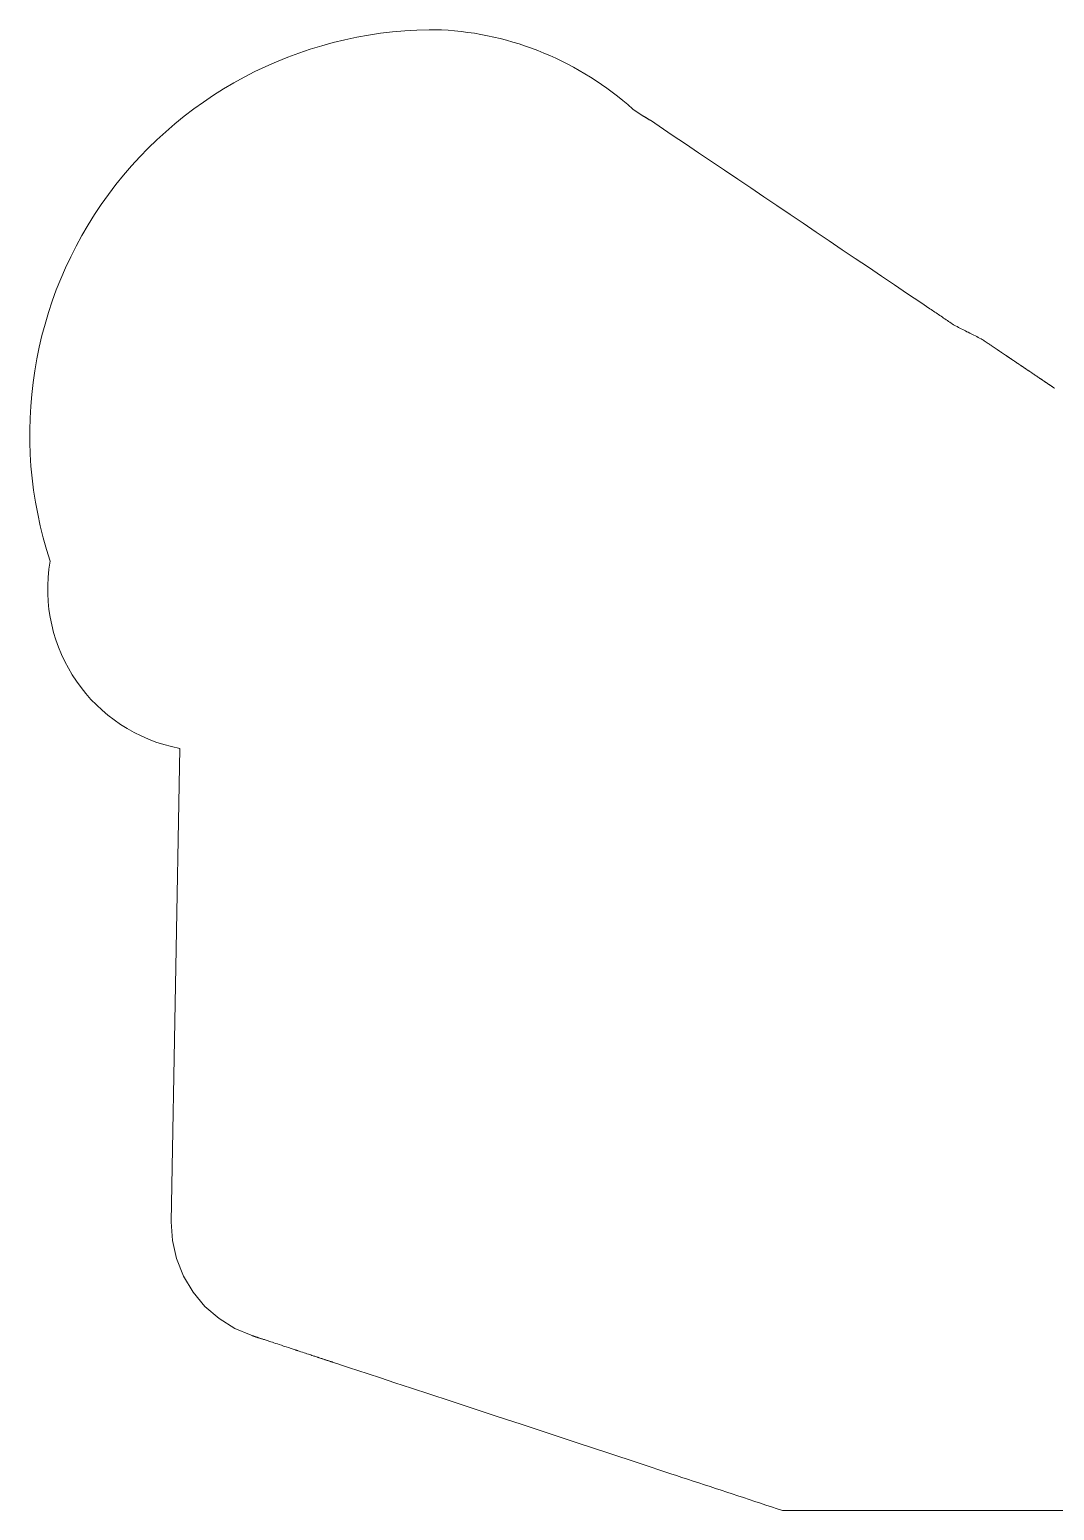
# Model space of a CAD drawing. Header units: inches. Extents: x -3905 to 10892, y 1064 to 9590.
# Drawn here: x 3104.03 to 3105.119, y 6959.958 to 6961.531 of the extents above; entities that cross this region are included whole.
import ezdxf

# ---------------------------------------------------------------- set-up
doc = ezdxf.new("R2010")
doc.units = ezdxf.units.IN
doc.header["$MEASUREMENT"] = 0

# ---------------------------------------------------------------- blocks, each defined once
blk = doc.blocks.new('*U407')
at = {"color": 0, "linetype": 'ByBlock', "lineweight": 0}
blk.add_lwpolyline([(1.7955, 2.4007), (1.7958, 2.4009), (1.796, 2.4011), (1.7963, 2.4012), (1.7965, 2.4014), (1.7968, 2.4016), (1.7971, 2.4018), (1.7973, 2.4019), (1.7976, 2.4021), (1.7978, 2.4023), (1.7981, 2.4024), (1.7983, 2.4026), (1.7986, 2.4028), (1.7988, 2.4029), (1.7991, 2.4031), (1.7993, 2.4033), (1.7996, 2.4035), (1.7998, 2.4036), (1.8001, 2.4038), (1.8003, 2.404), (1.8006, 2.4041), (1.8008, 2.4043), (1.8011, 2.4045), (1.8013, 2.4046), (1.8016, 2.4048), (1.8018, 2.405), (1.8021, 2.4051), (1.8023, 2.4053), (1.8026, 2.4055), (1.8028, 2.4056), (1.8031, 2.4058), (1.8033, 2.406), (1.8036, 2.4061), (1.8038, 2.4063), (1.804, 2.4065), (1.8043, 2.4066), (1.8045, 2.4068), (1.8048, 2.4069), (1.805, 2.4071), (1.8052, 2.4073), (1.8055, 2.4074), (1.8057, 2.4076), (1.806, 2.4078), (1.8062, 2.4079), (1.8064, 2.4081), (1.8067, 2.4082), (1.8069, 2.4084), (1.8072, 2.4086), (1.8074, 2.4087), (1.8076, 2.4089), (1.8079, 2.409), (1.8081, 2.4092), (1.8083, 2.4094), (1.8086, 2.4095), (1.8088, 2.4097), (1.809, 2.4098), (1.8093, 2.41), (1.8095, 2.4101), (1.8097, 2.4103), (1.81, 2.4105), (1.8102, 2.4106), (1.8104, 2.4108), (1.8107, 2.4109), (1.8109, 2.4111), (1.8111, 2.4112), (1.8114, 2.4114), (1.8116, 2.4115), (1.8118, 2.4117), (1.812, 2.4119), (1.8123, 2.412), (1.8125, 2.4122), (1.8127, 2.4123), (1.8129, 2.4125), (1.8132, 2.4126), (1.8134, 2.4128), (1.8136, 2.4129), (1.8138, 2.4131), (1.814, 2.4132), (1.8143, 2.4134), (1.8145, 2.4135), (1.8147, 2.4137), (1.8149, 2.4138), (1.8152, 2.414), (1.8154, 2.4141), (1.8156, 2.4143), (1.8158, 2.4144), (1.816, 2.4146), (1.8163, 2.4147), (1.8165, 2.4148), (1.8167, 2.415), (1.8169, 2.4151), (1.8171, 2.4153), (1.8173, 2.4154), (1.8175, 2.4156), (1.8178, 2.4157), (1.818, 2.4159), (1.8182, 2.416), (1.8184, 2.4161), (1.8186, 2.4163), (1.8188, 2.4164), (1.819, 2.4166), (1.8192, 2.4167), (1.8195, 2.4169), (1.8197, 2.417), (1.8199, 2.4171), (1.8201, 2.4173), (1.8203, 2.4174), (1.8205, 2.4176), (1.8207, 2.4177), (1.8209, 2.4178), (1.8211, 2.418), (1.8213, 2.4181), (1.8215, 2.4183), (1.8217, 2.4184), (1.8219, 2.4185), (1.8221, 2.4187), (1.8223, 2.4188), (1.8225, 2.4189), (1.8228, 2.4191), (1.823, 2.4192), (1.8232, 2.4194), (1.8234, 2.4195), (1.8236, 2.4196), (1.8238, 2.4198), (1.824, 2.4199), (1.8242, 2.42), (1.8244, 2.4202), (1.8246, 2.4203), (1.8248, 2.4204), (1.825, 2.4206), (1.8252, 2.4207), (1.8253, 2.4208), (1.8255, 2.421), (1.8257, 2.4211), (1.8259, 2.4212), (1.8261, 2.4214), (1.8263, 2.4215), (1.8265, 2.4216), (1.8267, 2.4217), (1.8269, 2.4219), (1.8271, 2.422), (1.8273, 2.4221), (1.8275, 2.4223), (1.8277, 2.4224), (1.8279, 2.4225), (1.828, 2.4227), (1.8282, 2.4228), (1.8284, 2.4229), (1.8286, 2.423), (1.8288, 2.4232), (1.829, 2.4233), (1.8292, 2.4234), (1.8293, 2.4235), (1.8295, 2.4237), (1.8297, 2.4238), (1.8299, 2.4239), (1.8301, 2.424), (1.8303, 2.4241), (1.8304, 2.4243), (1.8306, 2.4244), (1.8308, 2.4245), (1.831, 2.4246), (1.8312, 2.4248), (1.8314, 2.4249), (1.8315, 2.425), (1.8317, 2.4251), (1.8319, 2.4253), (1.8321, 2.4254), (1.8323, 2.4255), (1.8324, 2.4256), (1.8326, 2.4257), (1.8328, 2.4258), (1.8329, 2.426), (1.8331, 2.4261), (1.8333, 2.4262), (1.8335, 2.4263), (1.8336, 2.4264), (1.8338, 2.4265), (1.834, 2.4267), (1.8342, 2.4268), (1.8343, 2.4269), (1.8345, 2.427), (1.8347, 2.4271), (1.8349, 2.4272), (1.835, 2.4274), (1.8352, 2.4275), (1.8354, 2.4276), (1.8355, 2.4277), (1.8357, 2.4278), (1.8359, 2.4279), (1.836, 2.428), (1.8362, 2.4281), (1.8363, 2.4283), (1.8365, 2.4284), (1.8367, 2.4285), (1.8368, 2.4286), (1.837, 2.4287), (1.8372, 2.4288), (1.8373, 2.4289), (1.8375, 2.429), (1.8377, 2.4291), (1.8378, 2.4292), (1.838, 2.4294), (1.8381, 2.4295), (1.8383, 2.4296), (1.8385, 2.4297), (1.8386, 2.4298), (1.8388, 2.4299), (1.8389, 2.43), (1.8391, 2.4301), (1.8392, 2.4302), (1.8394, 2.4303), (1.8395, 2.4304), (1.8397, 2.4305), (1.8399, 2.4306), (1.84, 2.4307), (1.8402, 2.4308), (1.8403, 2.4309), (1.8405, 2.431), (1.8406, 2.4311), (1.8408, 2.4312), (1.8409, 2.4313), (1.8411, 2.4314), (1.8412, 2.4315), (1.8414, 2.4316), (1.8415, 2.4318), (1.8417, 2.4319), (1.8418, 2.432), (1.842, 2.432), (1.8421, 2.4321), (1.8423, 2.4322), (1.8424, 2.4323), (1.8425, 2.4324), (1.8427, 2.4325), (1.8428, 2.4326), (1.843, 2.4327), (1.8431, 2.4328), (1.8433, 2.4329), (1.8434, 2.433), (1.8435, 2.4331), (1.8437, 2.4332), (1.8438, 2.4333), (1.844, 2.4334), (1.8441, 2.4335), (1.8443, 2.4336), (1.8444, 2.4337), (1.8445, 2.4338), (1.8447, 2.4339), (1.8448, 2.434), (1.8449, 2.434), (1.8451, 2.4341), (1.8452, 2.4342), (1.8453, 2.4343), (1.8455, 2.4344), (1.8456, 2.4345), (1.8457, 2.4346), (1.8459, 2.4347), (1.846, 2.4348), (1.8461, 2.4348), (1.8463, 2.4349), (1.8464, 2.435), (1.8465, 2.4351), (1.8467, 2.4352), (1.8468, 2.4353), (1.8469, 2.4354), (1.8471, 2.4355), (1.8472, 2.4356), (1.8473, 2.4356), (1.8474, 2.4357), (1.8476, 2.4358), (1.8477, 2.4359), (1.8478, 2.436), (1.8479, 2.4361), (1.848, 2.4361), (1.8482, 2.4362), (1.8483, 2.4363), (1.8484, 2.4364), (1.8485, 2.4365), (1.8487, 2.4366), (1.8488, 2.4366), (1.8489, 2.4367), (1.849, 2.4368), (1.8491, 2.4369), (1.8493, 2.437), (1.8494, 2.437), (1.8495, 2.4371), (1.8496, 2.4372), (1.8497, 2.4373), (1.8499, 2.4374), (1.85, 2.4374), (1.8501, 2.4375), (1.8502, 2.4376), (1.8503, 2.4377), (1.8504, 2.4377), (1.8505, 2.4378), (1.8506, 2.4379), (1.8507, 2.438), (1.8509, 2.438), (1.851, 2.4381), (1.8511, 2.4382), (1.8512, 2.4383), (1.8513, 2.4383), (1.8514, 2.4384), (1.8515, 2.4385), (1.8516, 2.4386), (1.8518, 2.4386), (1.8519, 2.4387), (1.852, 2.4388), (1.8521, 2.4389), (1.8522, 2.4389), (1.8523, 2.439), (1.8524, 2.4391), (1.8525, 2.4391), (1.8526, 2.4392), (1.8527, 2.4393), (1.8528, 2.4393), (1.8529, 2.4394), (1.853, 2.4395), (1.8531, 2.4395), (1.8532, 2.4396), (1.8533, 2.4397), (1.8534, 2.4397), (1.8535, 2.4398), (1.8536, 2.4399), (1.8537, 2.4399), (1.8538, 2.44), (1.8539, 2.4401), (1.854, 2.4401), (1.8541, 2.4402), (1.8542, 2.4403), (1.8543, 2.4403), (1.8543, 2.4404), (1.8544, 2.4405), (1.8545, 2.4405), (1.8546, 2.4406), (1.8547, 2.4406), (1.8548, 2.4407), (1.8549, 2.4408), (1.855, 2.4408), (1.8551, 2.4409), (1.8552, 2.4409), (1.8553, 2.441), (1.8553, 2.4411), (1.8554, 2.4411), (1.8555, 2.4412), (1.8556, 2.4413), (1.8557, 2.4413), (1.8558, 2.4414), (1.8559, 2.4414), (1.8559, 2.4415), (1.856, 2.4415), (1.8561, 2.4416), (1.8562, 2.4416), (1.8563, 2.4417), (1.8564, 2.4417), (1.8564, 2.4418), (1.8565, 2.4419), (1.8566, 2.4419), (1.8567, 2.442), (1.8568, 2.442), (1.8568, 2.4421), (1.8569, 2.4421), (1.857, 2.4422), (1.8571, 2.4422), (1.8572, 2.4423), (1.8572, 2.4423), (1.8573, 2.4424), (1.8574, 2.4424), (1.8575, 2.4425), (1.8575, 2.4425), (1.8576, 2.4426), (1.8577, 2.4426), (1.8577, 2.4427), (1.8578, 2.4427), (1.8579, 2.4428), (1.8579, 2.4428), (1.858, 2.4429), (1.8581, 2.4429), (1.8582, 2.443), (1.8582, 2.443), (1.8583, 2.4431), (1.8584, 2.4431), (1.8584, 2.4432), (1.8585, 2.4432), (1.8586, 2.4432), (1.8587, 2.4433), (1.8587, 2.4433), (1.8588, 2.4434), (1.8588, 2.4434), (1.8589, 2.4435), (1.859, 2.4435), (1.859, 2.4435), (1.8591, 2.4436), (1.8591, 2.4436), (1.8592, 2.4437), (1.8593, 2.4437), (1.8593, 2.4437), (1.8594, 2.4438), (1.8594, 2.4438), (1.8595, 2.4439), (1.8595, 2.4439), (1.8596, 2.4439), (1.8597, 2.444), (1.8597, 2.444), (1.8598, 2.4441), (1.8598, 2.4441), (1.8599, 2.4441), (1.8599, 2.4442), (1.86, 2.4442), (1.86, 2.4442), (1.86, 2.4442), (1.8601, 2.4443), (1.8601, 2.4443), (1.8601, 2.4443), (1.8602, 2.4443), (1.8602, 2.4444), (1.8603, 2.4444), (1.8603, 2.4444), (1.8603, 2.4444), (1.8604, 2.4445), (1.8604, 2.4445), (1.8604, 2.4445), (1.8605, 2.4445), (1.8605, 2.4446), (1.8606, 2.4446), (1.8606, 2.4446), (1.8606, 2.4446), (1.8606, 2.4446), (1.8606, 2.4446), (1.8606, 2.4446), (1.8606, 2.4446), (1.8606, 2.4446), (1.8607, 2.4446), (1.8607, 2.4447), (1.8607, 2.4447), (1.8607, 2.4447), (1.8607, 2.4447), (1.8607, 2.4447), (1.8607, 2.4447), (1.8607, 2.4447), (1.8607, 2.4447), (1.8607, 2.4447), (1.8607, 2.4447), (1.8608, 2.4447), (1.8608, 2.4447), (1.8608, 2.4447), (1.8608, 2.4447), (1.8608, 2.4447), (1.8608, 2.4447), (1.8608, 2.4447), (1.8608, 2.4448), (1.8608, 2.4448), (1.8608, 2.4448), (1.8608, 2.4448), (1.8608, 2.4448), (1.8609, 2.4448), (1.8609, 2.4448), (1.8609, 2.4448), (1.8609, 2.4448), (1.8609, 2.4448), (1.8609, 2.4448), (1.8609, 2.4448), (1.8609, 2.4448), (1.8609, 2.4448), (1.8609, 2.4448), (1.8609, 2.4448), (1.8609, 2.4448), (1.861, 2.4448), (1.861, 2.4449), (1.861, 2.4449), (1.861, 2.4449), (1.861, 2.4449), (1.861, 2.4449), (1.861, 2.4449), (1.861, 2.4449), (1.861, 2.4449), (1.861, 2.4449), (1.861, 2.4449), (1.861, 2.4449), (1.8611, 2.4449), (1.8611, 2.4449), (1.8611, 2.4449), (1.8611, 2.4449), (1.8611, 2.4449), (1.8611, 2.4449), (1.8611, 2.445), (1.8611, 2.445), (1.8611, 2.445), (1.8611, 2.445), (1.8611, 2.445), (1.8611, 2.445), (1.8612, 2.445), (1.8612, 2.445), (1.8612, 2.445), (1.8612, 2.445), (1.8612, 2.445), (1.8612, 2.445), (1.8612, 2.445), (1.8612, 2.445), (1.8612, 2.445), (1.8612, 2.445), (1.8612, 2.445), (1.8613, 2.445), (1.8613, 2.4451), (1.8613, 2.4451), (1.8613, 2.4451), (1.8613, 2.4451), (1.8613, 2.4451), (1.8613, 2.4451), (1.8613, 2.4451), (1.8613, 2.4451), (1.8613, 2.4451), (1.8613, 2.4451), (1.8613, 2.4451), (1.8614, 2.4451), (1.8614, 2.4451), (1.8614, 2.4451), (1.8614, 2.4451), (1.8614, 2.4451), (1.8614, 2.4451), (1.8614, 2.4452), (1.8614, 2.4452), (1.8614, 2.4452), (1.8614, 2.4452), (1.8614, 2.4452), (1.8614, 2.4452), (1.8615, 2.4452), (1.8615, 2.4452), (1.8615, 2.4452), (1.8615, 2.4452), (1.8615, 2.4452), (1.8615, 2.4452), (1.8615, 2.4452), (1.8615, 2.4452), (1.8615, 2.4452), (1.8615, 2.4452), (1.8615, 2.4452), (1.8615, 2.4453), (1.8616, 2.4453), (1.8616, 2.4453), (1.8616, 2.4453), (1.8616, 2.4453), (1.8616, 2.4453), (1.8616, 2.4453), (1.8616, 2.4453), (1.8616, 2.4453), (1.8616, 2.4453), (1.8616, 2.4453), (1.8616, 2.4453), (1.8617, 2.4453), (1.8617, 2.4453), (1.8617, 2.4453), (1.8617, 2.4453), (1.8617, 2.4453), (1.8617, 2.4453), (1.8617, 2.4454), (1.8617, 2.4454), (1.8617, 2.4454), (1.8617, 2.4454), (1.8617, 2.4454), (1.8617, 2.4454), (1.8618, 2.4454), (1.8618, 2.4454), (1.8618, 2.4454), (1.8618, 2.4454), (1.8618, 2.4454), (1.8618, 2.4454), (1.8618, 2.4454), (1.8618, 2.4454), (1.8618, 2.4454), (1.8618, 2.4454), (1.8618, 2.4454), (1.8618, 2.4455), (1.8619, 2.4455), (1.8619, 2.4455), (1.8619, 2.4455), (1.8619, 2.4455), (1.8619, 2.4455), (1.8619, 2.4455), (1.8619, 2.4455), (1.8619, 2.4455), (1.8619, 2.4455), (1.8619, 2.4455), (1.8619, 2.4455), (1.8619, 2.4455), (1.862, 2.4455), (1.862, 2.4455), (1.862, 2.4455), (1.862, 2.4455), (1.862, 2.4455), (1.862, 2.4456), (1.862, 2.4456), (1.862, 2.4456), (1.862, 2.4456), (1.862, 2.4456), (1.862, 2.4456), (1.8621, 2.4456), (1.8621, 2.4456), (1.8621, 2.4456), (1.8621, 2.4456), (1.8621, 2.4456), (1.8621, 2.4456), (1.8621, 2.4456), (1.8621, 2.4456), (1.8621, 2.4456), (1.8621, 2.4456), (1.8621, 2.4456), (1.8621, 2.4457), (1.8622, 2.4457), (1.8622, 2.4457), (1.8622, 2.4457), (1.8622, 2.4457), (1.8622, 2.4457), (1.8622, 2.4457), (1.8622, 2.4457), (1.8622, 2.4457), (1.8622, 2.4457), (1.8622, 2.4457), (1.8622, 2.4457), (1.8622, 2.4457), (1.8623, 2.4457), (1.8623, 2.4457), (1.8623, 2.4457), (1.8623, 2.4457), (1.8623, 2.4457), (1.8623, 2.4458), (1.8623, 2.4458), (1.8623, 2.4458), (1.8623, 2.4458), (1.8623, 2.4458), (1.8623, 2.4458), (1.8623, 2.4458), (1.8624, 2.4458), (1.8624, 2.4458), (1.8624, 2.4458), (1.8624, 2.4458), (1.8624, 2.4458), (1.8624, 2.4458), (1.8624, 2.4458), (1.8624, 2.4458), (1.8624, 2.4458), (1.8624, 2.4458), (1.8624, 2.4459), (1.8625, 2.4459), (1.8625, 2.4459), (1.8625, 2.4459), (1.8625, 2.4459), (1.8625, 2.4459), (1.8625, 2.4459), (1.8625, 2.4459), (1.8625, 2.4459), (1.8625, 2.4459), (1.8625, 2.4459), (1.8625, 2.4459), (1.8625, 2.4459), (1.8626, 2.4459), (1.8626, 2.4459), (1.8626, 2.4459), (1.8626, 2.4459), (1.8626, 2.446), (1.8626, 2.446), (1.8626, 2.446), (1.8626, 2.446), (1.8626, 2.446), (1.8626, 2.446), (1.8626, 2.446), (1.8626, 2.446), (1.8627, 2.446), (1.8627, 2.446), (1.8627, 2.446), (1.8627, 2.446), (1.8627, 2.446), (1.8627, 2.446), (1.8627, 2.446), (1.8627, 2.446), (1.8627, 2.446), (1.8627, 2.446), (1.8627, 2.4461), (1.8627, 2.4461), (1.8628, 2.4461), (1.8628, 2.4461), (1.8628, 2.4461), (1.8628, 2.4461), (1.8628, 2.4461), (1.8628, 2.4461), (1.8628, 2.4461), (1.8628, 2.4461), (1.8628, 2.4461), (1.8628, 2.4461), (1.8628, 2.4461), (1.8629, 2.4461), (1.8629, 2.4461), (1.8629, 2.4461), (1.8629, 2.4461), (1.8629, 2.4462), (1.8629, 2.4462), (1.8629, 2.4462), (1.8629, 2.4462), (1.8629, 2.4462), (1.8629, 2.4462), (1.8629, 2.4462), (1.8629, 2.4462), (1.863, 2.4462), (1.863, 2.4462), (1.863, 2.4462), (1.863, 2.4462), (1.863, 2.4462), (1.863, 2.4462), (1.863, 2.4462), (1.863, 2.4462), (1.863, 2.4462), (1.863, 2.4462), (1.863, 2.4463), (1.863, 2.4463), (1.8631, 2.4463), (1.8631, 2.4463), (1.8631, 2.4463), (1.8631, 2.4463), (1.8631, 2.4463), (1.8631, 2.4463), (1.8631, 2.4463), (1.8631, 2.4463), (1.8631, 2.4463), (1.8631, 2.4463), (1.8631, 2.4463), (1.8631, 2.4463), (1.8632, 2.4463), (1.8632, 2.4463), (1.8632, 2.4463), (1.8632, 2.4464), (1.8632, 2.4464), (1.8632, 2.4464), (1.8632, 2.4464), (1.8632, 2.4464), (1.8632, 2.4464), (1.8632, 2.4464), (1.8632, 2.4464), (1.8633, 2.4464), (1.8633, 2.4464), (1.8633, 2.4464), (1.8633, 2.4464), (1.8633, 2.4464), (1.8633, 2.4464), (1.8633, 2.4464), (1.8633, 2.4464), (1.8633, 2.4464), (1.8633, 2.4464), (1.8633, 2.4465), (1.8633, 2.4465), (1.8634, 2.4465), (1.8634, 2.4465), (1.8634, 2.4465), (1.8634, 2.4465), (1.8634, 2.4465), (1.8634, 2.4465), (1.8634, 2.4465), (1.8634, 2.4465), (1.8634, 2.4465), (1.8634, 2.4465), (1.8634, 2.4465), (1.8634, 2.4465), (1.8635, 2.4465), (1.8635, 2.4465), (1.8635, 2.4465), (1.8635, 2.4466), (1.8635, 2.4466), (1.8635, 2.4466), (1.8635, 2.4466), (1.8635, 2.4466), (1.8635, 2.4466), (1.8635, 2.4466), (1.8635, 2.4466), (1.8635, 2.4466), (1.8636, 2.4466), (1.8636, 2.4466), (1.8636, 2.4466), (1.8636, 2.4466), (1.8636, 2.4466), (1.8636, 2.4466), (1.8636, 2.4466), (1.8636, 2.4466), (1.8636, 2.4467), (1.8636, 2.4467), (1.8636, 2.4467), (1.8637, 2.4467), (1.8637, 2.4467), (1.8637, 2.4467), (1.8637, 2.4467), (1.8637, 2.4467), (1.8637, 2.4467), (1.8637, 2.4467), (1.8637, 2.4467), (1.8637, 2.4467), (1.8637, 2.4467), (1.8637, 2.4467), (1.8637, 2.4467), (1.8638, 2.4467), (1.8638, 2.4467), (1.8638, 2.4467), (1.8638, 2.4468), (1.8638, 2.4468), (1.8638, 2.4468), (1.8638, 2.4468), (1.8638, 2.4468), (1.8638, 2.4468), (1.8638, 2.4468), (1.8638, 2.4468), (1.8638, 2.4468), (1.8639, 2.4468), (1.8639, 2.4468), (1.8639, 2.4468), (1.8639, 2.4468), (1.8639, 2.4468), (1.8639, 2.4468), (1.8639, 2.4468), (1.8639, 2.4468), (1.8639, 2.4469), (1.8639, 2.4469), (1.8639, 2.4469), (1.8639, 2.4469), (1.864, 2.4469), (1.864, 2.4469), (1.864, 2.4469), (1.864, 2.4469), (1.864, 2.4469), (1.864, 2.4469), (1.864, 2.4469), (1.864, 2.4469), (1.864, 2.4469), (1.864, 2.4469), (1.864, 2.4469), (1.8641, 2.4469), (1.8641, 2.4469), (1.8641, 2.4469), (1.8641, 2.447), (1.8641, 2.447), (1.8641, 2.447), (1.8641, 2.447), (1.8641, 2.447), (1.8641, 2.447), (1.8641, 2.447), (1.8641, 2.447), (1.8641, 2.447), (1.8642, 2.447), (1.8642, 2.447), (1.8642, 2.447), (1.8642, 2.447), (1.8642, 2.447), (1.8642, 2.447), (1.8642, 2.447), (1.8642, 2.447), (1.8642, 2.4471), (1.8642, 2.4471), (1.8642, 2.4471), (1.8642, 2.4471), (1.8643, 2.4471), (1.8643, 2.4471), (1.8643, 2.4471), (1.8643, 2.4471), (1.8643, 2.4471), (1.8643, 2.4471), (1.8643, 2.4471), (1.8643, 2.4471), (1.8643, 2.4471), (1.8643, 2.4471), (1.8643, 2.4471), (1.8643, 2.4471), (1.8644, 2.4471), (1.8644, 2.4471), (1.8644, 2.4472), (1.8644, 2.4472), (1.8644, 2.4472), (1.8644, 2.4472), (1.8644, 2.4472), (1.8644, 2.4472), (1.8644, 2.4472), (1.8644, 2.4472), (1.8644, 2.4472), (1.8645, 2.4472), (1.8645, 2.4472), (1.8645, 2.4472), (1.8645, 2.4472), (1.8645, 2.4472), (1.8645, 2.4472), (1.8645, 2.4472), (1.8645, 2.4472), (1.8645, 2.4473), (1.8645, 2.4473), (1.8645, 2.4473), (1.8645, 2.4473), (1.8646, 2.4473), (1.8646, 2.4473), (1.8646, 2.4473), (1.8646, 2.4473), (1.8646, 2.4473), (1.8646, 2.4473), (1.8646, 2.4473), (1.8646, 2.4473), (1.8646, 2.4473), (1.8646, 2.4473), (1.8646, 2.4473), (1.8646, 2.4473), (1.8647, 2.4473), (1.8647, 2.4474), (1.8647, 2.4474), (1.8647, 2.4474), (1.8647, 2.4474), (1.8647, 2.4474), (1.8647, 2.4474), (1.8647, 2.4474), (1.8647, 2.4474), (1.8647, 2.4474), (1.8647, 2.4474), (1.8647, 2.4474), (1.8648, 2.4474), (1.8648, 2.4474), (1.8648, 2.4474), (1.8648, 2.4474), (1.8648, 2.4474), (1.8648, 2.4474), (1.8648, 2.4474), (1.8648, 2.4475), (1.8648, 2.4475), (1.8648, 2.4475), (1.8648, 2.4475), (1.8648, 2.4475), (1.8649, 2.4475), (1.8649, 2.4475), (1.8649, 2.4475), (1.8649, 2.4475), (1.8649, 2.4475), (1.8649, 2.4475), (1.8649, 2.4475), (1.8649, 2.4475), (1.8649, 2.4475), (1.8649, 2.4475), (1.8649, 2.4475), (1.865, 2.4475), (1.865, 2.4476), (1.865, 2.4476), (1.865, 2.4476), (1.865, 2.4476), (1.865, 2.4476), (1.865, 2.4476), (1.865, 2.4476), (1.865, 2.4476), (1.865, 2.4476), (1.865, 2.4476), (1.865, 2.4476), (1.8651, 2.4476), (1.8651, 2.4476), (1.8651, 2.4476), (1.8651, 2.4476), (1.8651, 2.4476), (1.8651, 2.4476), (1.8651, 2.4476), (1.8651, 2.4477), (1.8651, 2.4477), (1.8651, 2.4477), (1.8651, 2.4477), (1.8651, 2.4477), (1.8652, 2.4477), (1.8652, 2.4477), (1.8652, 2.4477), (1.8652, 2.4477), (1.8652, 2.4477), (1.8652, 2.4477), (1.8652, 2.4477), (1.8652, 2.4477), (1.8652, 2.4477), (1.8652, 2.4477), (1.8652, 2.4477), (1.8652, 2.4477), (1.8653, 2.4478), (1.8653, 2.4478), (1.8653, 2.4478), (1.8653, 2.4478), (1.8653, 2.4478), (1.8653, 2.4478), (1.8653, 2.4478), (1.8653, 2.4478), (1.8653, 2.4478), (1.8653, 2.4478), (1.8653, 2.4478), (1.8654, 2.4478), (1.8654, 2.4478), (1.8654, 2.4478), (1.8654, 2.4478), (1.8654, 2.4478), (1.8654, 2.4478), (1.8654, 2.4478), (1.8654, 2.4479), (1.8654, 2.4479), (1.8654, 2.4479), (1.8654, 2.4479), (1.8654, 2.4479), (1.8655, 2.4479), (1.8655, 2.4479), (1.8655, 2.4479), (1.8655, 2.4479), (1.8655, 2.4479), (1.8655, 2.4479), (1.8655, 2.4479), (1.8655, 2.4479), (1.8655, 2.4479), (1.8655, 2.4479), (1.8655, 2.4479), (1.8655, 2.4479), (1.8656, 2.448), (1.8656, 2.448), (1.8656, 2.448), (1.8656, 2.448), (1.8656, 2.448), (1.8656, 2.448), (1.8656, 2.448), (1.8656, 2.448), (1.8656, 2.448), (1.8656, 2.448), (1.8656, 2.448), (1.8656, 2.448), (1.8657, 2.448), (1.8657, 2.448), (1.8657, 2.448), (1.8657, 2.448), (1.8657, 2.448), (1.8657, 2.4481), (1.8657, 2.4481), (1.8657, 2.4481), (1.8657, 2.4481), (1.8657, 2.4481), (1.8657, 2.4481), (1.8658, 2.4481), (1.8658, 2.4481), (1.8658, 2.4481), (1.8658, 2.4481), (1.8658, 2.4481), (1.8658, 2.4481), (1.8658, 2.4481), (1.8658, 2.4481), (1.8658, 2.4481), (1.8658, 2.4481), (1.8658, 2.4481), (1.8658, 2.4481), (1.8659, 2.4482), (1.8659, 2.4482), (1.8659, 2.4482), (1.8659, 2.4482), (1.8659, 2.4482), (1.8659, 2.4482), (1.8659, 2.4482), (1.8659, 2.4482), (1.8659, 2.4482), (1.8659, 2.4482), (1.8659, 2.4482), (1.8659, 2.4482), (1.866, 2.4482), (1.866, 2.4482), (1.866, 2.4482), (1.866, 2.4482), (1.866, 2.4482), (1.866, 2.4483), (1.866, 2.4483), (1.866, 2.4483), (1.866, 2.4483), (1.866, 2.4483), (1.866, 2.4483), (1.866, 2.4483), (1.8661, 2.4483), (1.8661, 2.4483), (1.8661, 2.4483), (1.8661, 2.4483), (1.8661, 2.4483), (1.8661, 2.4483), (1.8661, 2.4483), (1.8661, 2.4483), (1.8661, 2.4483), (1.8661, 2.4483), (1.8661, 2.4483), (1.8662, 2.4484), (1.8662, 2.4484), (1.8662, 2.4484), (1.8662, 2.4484), (1.8662, 2.4484), (1.8662, 2.4484), (1.8662, 2.4484), (1.8662, 2.4484), (1.8662, 2.4484), (1.8662, 2.4484), (1.8662, 2.4484), (1.8662, 2.4484), (1.8663, 2.4484), (1.8663, 2.4484), (1.8663, 2.4484), (1.8663, 2.4484), (1.8663, 2.4484), (1.8663, 2.4485), (1.8663, 2.4485), (1.8663, 2.4485), (1.8663, 2.4485), (1.8663, 2.4485), (1.8663, 2.4485), (1.8663, 2.4485), (1.8664, 2.4485), (1.8664, 2.4485), (1.8664, 2.4485), (1.8664, 2.4485), (1.8664, 2.4485), (1.8664, 2.4485), (1.8664, 2.4485), (1.8664, 2.4485), (1.8664, 2.4485), (1.8664, 2.4485), (1.8664, 2.4485), (1.8664, 2.4486), (1.8665, 2.4486), (1.8665, 2.4486), (1.8665, 2.4486), (1.8665, 2.4486), (1.8665, 2.4486), (1.8665, 2.4486), (1.8665, 2.4486), (1.8665, 2.4486), (1.8665, 2.4486), (1.8665, 2.4486), (1.8665, 2.4486), (1.8666, 2.4486), (1.8666, 2.4486), (1.8666, 2.4486), (1.8666, 2.4486), (1.8666, 2.4486), (1.8666, 2.4487), (1.8666, 2.4487), (1.8666, 2.4487), (1.8666, 2.4487), (1.8666, 2.4487), (1.8666, 2.4487), (1.8666, 2.4487), (1.8667, 2.4487), (1.8667, 2.4487), (1.8667, 2.4487), (1.8667, 2.4487), (1.8667, 2.4487), (1.8667, 2.4487), (1.8667, 2.4487), (1.8667, 2.4487), (1.8667, 2.4487), (1.8667, 2.4487), (1.8667, 2.4487), (1.8667, 2.4488), (1.8668, 2.4488), (1.8668, 2.4488), (1.8668, 2.4488), (1.8668, 2.4488), (1.8668, 2.4488), (1.8668, 2.4488), (1.8668, 2.4488), (1.8668, 2.4488), (1.8668, 2.4488), (1.8668, 2.4488), (1.8668, 2.4488), (1.8668, 2.4488), (1.8669, 2.4488), (1.8669, 2.4488), (1.8669, 2.4488), (1.8669, 2.4488), (1.8669, 2.4489), (1.8669, 2.4489), (1.8669, 2.4489), (1.8669, 2.4489), (1.8669, 2.4489), (1.8669, 2.4489), (1.8669, 2.4489), (1.867, 2.4489), (1.867, 2.4489), (1.867, 2.4489), (1.867, 2.4489), (1.867, 2.4489), (1.867, 2.4489), (1.867, 2.4489), (1.867, 2.4489), (1.867, 2.4489), (1.867, 2.4489), (1.867, 2.449), (1.867, 2.449), (1.8671, 2.449), (1.8671, 2.449), (1.8671, 2.449), (1.8671, 2.449), (1.8671, 2.449), (1.8671, 2.449), (1.8671, 2.449), (1.8671, 2.449), (1.8671, 2.449), (1.8671, 2.449), (1.8671, 2.449), (1.8671, 2.449), (1.8672, 2.449), (1.8672, 2.449), (1.8672, 2.449), (1.8672, 2.449), (1.8672, 2.4491), (1.8672, 2.4491), (1.8672, 2.4491), (1.8672, 2.4491), (1.8672, 2.4491), (1.8672, 2.4491), (1.8672, 2.4491), (1.8672, 2.4491), (1.8673, 2.4491), (1.8673, 2.4491), (1.8673, 2.4491), (1.8673, 2.4491), (1.8673, 2.4491), (1.8673, 2.4491), (1.8673, 2.4491), (1.8673, 2.4491), (1.8673, 2.4491), (1.8673, 2.4492), (1.8673, 2.4492), (1.8674, 2.4492), (1.8674, 2.4492), (1.8674, 2.4492), (1.8674, 2.4492), (1.8674, 2.4492), (1.8674, 2.4492), (1.8674, 2.4492), (1.8674, 2.4492), (1.8674, 2.4492), (1.8674, 2.4492), (1.8674, 2.4492), (1.8674, 2.4492), (1.8675, 2.4492), (1.8675, 2.4492), (1.8675, 2.4492), (1.8675, 2.4492), (1.8675, 2.4493), (1.8675, 2.4493), (1.8675, 2.4493), (1.8675, 2.4493), (1.8675, 2.4493), (1.8675, 2.4493), (1.8675, 2.4493), (1.8675, 2.4493), (1.8676, 2.4493), (1.8676, 2.4493), (1.8676, 2.4493), (1.8676, 2.4493), (1.8676, 2.4493), (1.8676, 2.4493), (1.8676, 2.4493), (1.8676, 2.4493), (1.8676, 2.4493), (1.8676, 2.4494), (1.8676, 2.4494), (1.8676, 2.4494), (1.8677, 2.4494), (1.8677, 2.4494), (1.8677, 2.4494), (1.8677, 2.4494), (1.8677, 2.4494), (1.8677, 2.4494), (1.8677, 2.4494), (1.8677, 2.4494), (1.8677, 2.4494), (1.8677, 2.4494), (1.8677, 2.4494), (1.8678, 2.4494), (1.8678, 2.4494), (1.8678, 2.4494), (1.8678, 2.4494), (1.8678, 2.4495), (1.8678, 2.4495), (1.8678, 2.4495), (1.8678, 2.4495), (1.8678, 2.4495), (1.8678, 2.4495), (1.8678, 2.4495), (1.8678, 2.4495), (1.8679, 2.4495), (1.8679, 2.4495), (1.8679, 2.4495), (1.8679, 2.4495), (1.8679, 2.4495), (1.8679, 2.4495), (1.8679, 2.4495), (1.8679, 2.4495), (1.8679, 2.4495), (1.8679, 2.4496), (1.8679, 2.4496), (1.8679, 2.4496), (1.868, 2.4496), (1.868, 2.4496), (1.868, 2.4496), (1.868, 2.4496), (1.868, 2.4496), (1.868, 2.4496), (1.868, 2.4496), (1.868, 2.4496), (1.868, 2.4496), (1.868, 2.4496), (1.868, 2.4496), (1.868, 2.4496), (1.8681, 2.4496), (1.8681, 2.4496), (1.8681, 2.4497), (1.8681, 2.4497), (1.8681, 2.4497), (1.8681, 2.4497), (1.8681, 2.4497), (1.8681, 2.4497), (1.8681, 2.4497), (1.8681, 2.4497), (1.8681, 2.4497), (1.8682, 2.4497), (1.8682, 2.4497), (1.8682, 2.4497), (1.8682, 2.4497), (1.8682, 2.4497), (1.8682, 2.4497), (1.8682, 2.4497), (1.8682, 2.4497), (1.8682, 2.4497), (1.8682, 2.4498), (1.8682, 2.4498), (1.8682, 2.4498), (1.8683, 2.4498), (1.8683, 2.4498), (1.8683, 2.4498), (1.8683, 2.4498), (1.8683, 2.4498), (1.8683, 2.4498), (1.8683, 2.4498), (1.8683, 2.4498), (1.8683, 2.4498), (1.8683, 2.4498), (1.8683, 2.4498), (1.8683, 2.4498), (1.8684, 2.4498), (1.8684, 2.4498), (1.8684, 2.4499), (1.8684, 2.4499), (1.8684, 2.4499), (1.8684, 2.4499), (1.8684, 2.4499), (1.8684, 2.4499), (1.8684, 2.4499), (1.8684, 2.4499), (1.8684, 2.4499), (1.8684, 2.4499), (1.8685, 2.4499), (1.8685, 2.4499), (1.8685, 2.4499), (1.8685, 2.4499), (1.8685, 2.4499), (1.8685, 2.4499), (1.8685, 2.4499), (1.8685, 2.4499), (1.8685, 2.45), (1.8685, 2.45), (1.8685, 2.45), (1.8686, 2.45), (1.8686, 2.45), (1.8686, 2.45), (1.8686, 2.45), (1.8686, 2.45), (1.8686, 2.45), (1.8686, 2.45), (1.8686, 2.45), (1.8686, 2.45), (1.8686, 2.45), (1.8686, 2.45), (1.8686, 2.45), (1.8687, 2.45), (1.8687, 2.45), (1.8687, 2.4501), (1.8687, 2.4501), (1.8687, 2.4501), (1.8687, 2.4501), (1.8687, 2.4501), (1.8687, 2.4501), (1.8687, 2.4501), (1.8687, 2.4501), (1.8687, 2.4501), (1.8687, 2.4501), (1.8688, 2.4501), (1.8688, 2.4501), (1.8688, 2.4501), (1.8688, 2.4501), (1.8688, 2.4501), (1.8688, 2.4501), (1.8688, 2.4501), (1.8688, 2.4501), (1.8688, 2.4502), (1.8688, 2.4502), (1.8688, 2.4502), (1.8688, 2.4502), (1.8689, 2.4502), (1.8689, 2.4502), (1.8689, 2.4502), (1.8689, 2.4502), (1.8689, 2.4502), (1.8689, 2.4502), (1.8689, 2.4502), (1.8689, 2.4502), (1.8689, 2.4502), (1.8689, 2.4502), (1.8689, 2.4502), (1.8689, 2.4502), (1.869, 2.4502), (1.869, 2.4503), (1.869, 2.4503), (1.869, 2.4503), (1.869, 2.4503), (1.869, 2.4503), (1.869, 2.4503), (1.869, 2.4503), (1.869, 2.4503), (1.869, 2.4503), (1.869, 2.4503), (1.8691, 2.4503), (1.8691, 2.4503), (1.8691, 2.4503), (1.8691, 2.4503), (1.8691, 2.4503), (1.8691, 2.4503), (1.8691, 2.4503), (1.8691, 2.4504), (1.8691, 2.4504), (1.8691, 2.4504), (1.8691, 2.4504), (1.8691, 2.4504), (1.8692, 2.4504), (1.8692, 2.4504), (1.8692, 2.4504), (1.8692, 2.4504), (1.8692, 2.4504), (1.8692, 2.4504), (1.8692, 2.4504), (1.8692, 2.4504), (1.8692, 2.4504), (1.8692, 2.4504), (1.8692, 2.4504), (1.8692, 2.4504), (1.8693, 2.4504), (1.8693, 2.4505), (1.8693, 2.4505), (1.8693, 2.4505), (1.8693, 2.4505), (1.8693, 2.4505), (1.8693, 2.4505), (1.8693, 2.4505), (1.8693, 2.4505), (1.8693, 2.4505), (1.8693, 2.4505), (1.8693, 2.4505), (1.8694, 2.4505), (1.8694, 2.4505), (1.8694, 2.4505), (1.8694, 2.4505), (1.8694, 2.4505), (1.8694, 2.4505), (1.8694, 2.4506), (1.8694, 2.4506), (1.8694, 2.4506), (1.8694, 2.4506), (1.8694, 2.4506), (1.8695, 2.4506), (1.8695, 2.4506), (1.8695, 2.4506), (1.8695, 2.4506), (1.8695, 2.4506), (1.8695, 2.4506), (1.8695, 2.4506), (1.8695, 2.4506), (1.8695, 2.4506), (1.8695, 2.4506), (1.8695, 2.4506), (1.8695, 2.4506), (1.8696, 2.4506), (1.8696, 2.4507), (1.8696, 2.4507), (1.8696, 2.4507), (1.8696, 2.4507), (1.8696, 2.4507), (1.8696, 2.4507), (1.8696, 2.4507), (1.8696, 2.4507), (1.8696, 2.4507), (1.8696, 2.4507), (1.8696, 2.4507), (1.8697, 2.4507), (1.8697, 2.4507), (1.8697, 2.4507), (1.8697, 2.4507), (1.8697, 2.4507), (1.8697, 2.4507), (1.8697, 2.4508), (1.8697, 2.4508), (1.8697, 2.4508), (1.8697, 2.4508), (1.8697, 2.4508), (1.8697, 2.4508), (1.8698, 2.4508), (1.8698, 2.4508), (1.8698, 2.4508), (1.8698, 2.4508), (1.8698, 2.4508), (1.8698, 2.4508), (1.8698, 2.4508), (1.8698, 2.4508), (1.8698, 2.4508), (1.8698, 2.4508), (1.8698, 2.4508), (1.8699, 2.4508), (1.8699, 2.4509), (1.8699, 2.4509), (1.8699, 2.4509), (1.8699, 2.4509), (1.8699, 2.4509), (1.8699, 2.4509), (1.8699, 2.4509), (1.8699, 2.4509), (1.8699, 2.4509), (1.8699, 2.4509), (1.8699, 2.4509), (1.87, 2.4509), (1.87, 2.4509), (1.87, 2.4509), (1.87, 2.4509), (1.87, 2.4509), (1.87, 2.4509), (1.87, 2.451), (1.87, 2.451), (1.87, 2.451), (1.87, 2.451), (1.87, 2.451), (1.87, 2.451), (1.8701, 2.451), (1.8701, 2.451), (1.8701, 2.451), (1.8701, 2.451), (1.8701, 2.451), (1.8701, 2.451), (1.8702, 2.4511), (1.8702, 2.4511), (1.8702, 2.4511), (1.8703, 2.4511), (1.8703, 2.4511), (1.8703, 2.4512), (1.8703, 2.4512), (1.8704, 2.4512), (1.8704, 2.4512), (1.8704, 2.4512), (1.8704, 2.4512), (1.8705, 2.4513), (1.8705, 2.4513), (1.8705, 2.4513), (1.8705, 2.4513), (1.8706, 2.4513), (1.8706, 2.4514), (1.8706, 2.4514), (1.8707, 2.4514), (1.8707, 2.4514), (1.8708, 2.4515), (1.8708, 2.4515), (1.8709, 2.4515), (1.8709, 2.4516), (1.8709, 2.4516), (1.871, 2.4516), (1.871, 2.4516), (1.8711, 2.4517), (1.8711, 2.4517), (1.8712, 2.4517), (1.8712, 2.4518), (1.8713, 2.4518), (1.8713, 2.4518), (1.8713, 2.4519), (1.8714, 2.4519), (1.8714, 2.4519), (1.8715, 2.4519), (1.8715, 2.452), (1.8716, 2.452), (1.8716, 2.452), (1.8716, 2.4521), (1.8717, 2.4521), (1.8717, 2.4521), (1.8718, 2.4521), (1.8718, 2.4522), (1.8718, 2.4522), (1.8719, 2.4522), (1.8719, 2.4522), (1.872, 2.4523), (1.872, 2.4523), (1.872, 2.4523), (1.8721, 2.4524), (1.8721, 2.4524), (1.8722, 2.4524), (1.8722, 2.4524), (1.8722, 2.4525), (1.8723, 2.4525), (1.8736, 2.4532), (1.8751, 2.4539), (1.8766, 2.4547), (1.8781, 2.4555), (1.8796, 2.4562), (1.8811, 2.457), (1.8826, 2.4578), (1.8841, 2.4585), (1.8856, 2.4593), (1.8871, 2.4601), (1.8886, 2.4608), (1.8901, 2.4616), (1.8916, 2.4624), (1.8931, 2.4631), (1.8946, 2.4639), (1.8961, 2.4646), (1.8976, 2.4654), (1.8991, 2.4662), (1.9006, 2.4669), (1.9021, 2.4677), (1.9028, 2.4681), (1.9041, 2.469), (1.9054, 2.4699), (1.9067, 2.4708), (1.9081, 2.4717), (1.9094, 2.4726), (1.9107, 2.4735), (1.912, 2.4744), (1.9134, 2.4753), (1.9147, 2.4762), (1.916, 2.4771), (1.9174, 2.478), (1.9187, 2.4789), (1.92, 2.4798), (1.9213, 2.4807), (1.9227, 2.4816), (1.924, 2.4825), (1.9253, 2.4834), (1.9266, 2.4843), (1.928, 2.4851), (1.9377, 2.4917), (1.9516, 2.5011), (1.9655, 2.5104), (1.9794, 2.5198), (1.9933, 2.5292), (2.0072, 2.5386), (2.0211, 2.5479), (2.0349, 2.5573), (2.0488, 2.5667), (2.0627, 2.5761), (2.0766, 2.5854), (2.0905, 2.5948), (2.1044, 2.6042), (2.1183, 2.6135), (2.1322, 2.6229), (2.1461, 2.6323), (2.16, 2.6417), (2.1739, 2.651), (2.1878, 2.6604), (2.2017, 2.6698), (2.2156, 2.6792), (2.225, 2.6855), (2.2254, 2.6857), (2.2257, 2.6859), (2.2261, 2.6861), (2.2265, 2.6864), (2.2268, 2.6866), (2.2272, 2.6868), (2.2276, 2.687), (2.2279, 2.6872), (2.2283, 2.6874), (2.2287, 2.6877), (2.229, 2.6879), (2.2294, 2.6881), (2.2298, 2.6883), (2.2301, 2.6885), (2.2305, 2.6887), (2.2309, 2.689), (2.2312, 2.6892), (2.2316, 2.6894), (2.232, 2.6896), (2.2323, 2.6898), (2.2327, 2.69), (2.2437, 2.6974, -0.171783), (2.4471, 2.7816, -0.516854), (2.8628, 2.2169, -0.410271), (2.7252, 2.0179), (2.7342, 1.5147), (2.7329, 1.4949), (2.7286, 1.4756), (2.7212, 1.4571), (2.711, 1.4401), (2.6983, 1.4249), (2.6833, 1.4119), (2.6665, 1.4014), (2.6492, 1.3941), (2.6484, 1.3938), (2.6484, 1.3938), (2.6483, 1.3938), (2.6482, 1.3938), (2.6482, 1.3938), (2.6481, 1.3937), (2.648, 1.3937), (2.6479, 1.3937), (2.6478, 1.3936), (2.6477, 1.3936), (2.6476, 1.3936), (2.6475, 1.3935), (2.6473, 1.3935), (2.6472, 1.3934), (2.647, 1.3934), (2.6468, 1.3933), (2.6467, 1.3933), (2.6465, 1.3932), (2.6463, 1.3931), (2.6461, 1.3931), (2.646, 1.393), (2.6458, 1.393), (2.6457, 1.3929), (2.6456, 1.3929), (2.6454, 1.3928), (2.6453, 1.3928), (2.6451, 1.3927), (2.645, 1.3927), (2.6448, 1.3926), (2.6447, 1.3926), (2.6445, 1.3925), (2.6443, 1.3925), (2.6441, 1.3924), (2.6439, 1.3923), (2.6436, 1.3923), (2.6434, 1.3922), (2.6431, 1.3921), (2.6428, 1.392), (2.6425, 1.3919), (2.6422, 1.3918), (2.6418, 1.3916), (2.6414, 1.3915), (2.6409, 1.3914), (2.6404, 1.3912), (2.6399, 1.391), (2.6394, 1.3908), (2.6388, 1.3907), (2.6382, 1.3904), (2.6375, 1.3902), (2.6368, 1.39), (2.636, 1.3897), (2.6352, 1.3895), (2.6343, 1.3892), (2.6333, 1.3888), (2.6322, 1.3885), (2.631, 1.3881), (2.6297, 1.3877), (2.6283, 1.3872), (2.6267, 1.3867), (2.6251, 1.3861), (2.6233, 1.3855), (2.6213, 1.3849), (2.6193, 1.3842), (2.617, 1.3835), (2.6147, 1.3827), (2.6121, 1.3819), (2.6095, 1.381), (2.6066, 1.38), (2.6036, 1.3791), (2.6022, 1.3786), (2.602, 1.3785), (2.6018, 1.3785), (2.6016, 1.3784), (2.6015, 1.3783), (2.6013, 1.3783), (2.6011, 1.3782), (2.601, 1.3782), (2.6008, 1.3781), (2.6007, 1.3781), (2.6005, 1.378), (2.6004, 1.378), (2.6002, 1.3779), (2.6001, 1.3779), (2.6, 1.3779), (2.5999, 1.3778), (2.5998, 1.3778), (2.5997, 1.3778), (2.5996, 1.3777), (2.5995, 1.3777), (2.5981, 1.3772), (2.5963, 1.3767), (2.5946, 1.3761), (2.5929, 1.3755), (2.5914, 1.375), (2.5899, 1.3745), (2.5884, 1.3741), (2.5871, 1.3736), (2.5858, 1.3732), (2.5847, 1.3728), (2.5835, 1.3724), (2.5825, 1.3721), (2.5815, 1.3718), (2.5807, 1.3715), (2.5799, 1.3712), (2.5791, 1.371), (2.5785, 1.3708), (2.578, 1.3706), (2.5776, 1.3705), (2.5772, 1.3704), (2.5766, 1.3701), (2.5758, 1.3699), (2.575, 1.3696), (2.5741, 1.3693), (2.5732, 1.369), (2.5723, 1.3687), (2.5713, 1.3684), (2.5703, 1.3681), (2.5694, 1.3678), (2.5684, 1.3675), (2.5676, 1.3672), (2.5667, 1.3669), (2.5659, 1.3666), (2.5652, 1.3664), (2.5646, 1.3662), (2.5641, 1.366), (2.5638, 1.3659), (2.5635, 1.3658), (2.5633, 1.3658), (2.5633, 1.3658), (2.5627, 1.3656), (2.5607, 1.3649), (2.5572, 1.3637), (2.552, 1.362), (2.5449, 1.3597), (2.5359, 1.3567), (2.5249, 1.3531), (2.5117, 1.3488), (2.4965, 1.3437), (2.479, 1.338), (2.4594, 1.3315), (2.4378, 1.3244), (2.4142, 1.3166), (2.3887, 1.3082), (2.3613, 1.2992), (2.3324, 1.2896), (2.3019, 1.2796), (2.2701, 1.2691), (2.237, 1.2582), (2.2033, 1.247), (2.1973, 1.2451), (2.1914, 1.2431), (2.1854, 1.2412), (2.1795, 1.2392), (2.1735, 1.2372), (2.1676, 1.2353), (2.1616, 1.2333), (2.1557, 1.2314), (2.1498, 1.2294), (2.1438, 1.2274), (2.1379, 1.2255), (2.1319, 1.2235), (2.126, 1.2216), (2.12, 1.2196), (2.1141, 1.2176), (2.1081, 1.2157), (2.1022, 1.2137), (2.0962, 1.2118), (2.0903, 1.2098), (2.0846, 1.208), (2.081, 1.208), (2.0773, 1.208), (2.0737, 1.208), (2.07, 1.208), (2.0664, 1.208), (2.0627, 1.208), (2.0591, 1.208), (2.0554, 1.208), (2.0518, 1.208), (2.0482, 1.208), (2.0445, 1.208), (2.0409, 1.208), (2.0372, 1.208), (2.0336, 1.208), (2.0299, 1.208), (2.0263, 1.208), (2.0226, 1.208), (2.019, 1.208), (2.0153, 1.208), (2.0108, 1.208), (2.0026, 1.208), (1.9944, 1.208), (1.9862, 1.208), (1.9781, 1.208), (1.9699, 1.208), (1.9617, 1.208), (1.9536, 1.208), (1.9454, 1.208), (1.9372, 1.208), (1.9291, 1.208), (1.9209, 1.208), (1.9127, 1.208), (1.9046, 1.208), (1.8964, 1.208), (1.8882, 1.208), (1.8801, 1.208), (1.8719, 1.208), (1.8637, 1.208), (1.8556, 1.208), (1.841, 1.208), (1.8124, 1.208), (1.7837, 1.208)], format="xyb", dxfattribs=at)
for points, knots in [([(2.5772, 1.3703), (2.5765, 1.3701), (2.5756, 1.3698), (2.5737, 1.3692), (2.5726, 1.3688), (2.5705, 1.3681), (2.5695, 1.3678), (2.5675, 1.3671), (2.5666, 1.3668), (2.565, 1.3663), (2.5643, 1.3661), (2.5639, 1.366)], [1.999347, 1.999347, 1.999347, 1.999347, 2.402139, 2.402139, 2.804932, 2.804932, 3.207725, 3.207725, 3.610518, 3.610518, 4.01331, 4.01331, 4.01331, 4.01331]), ([(2.5634, 1.3658), (2.5634, 1.3658), (2.5634, 1.3658), (2.5635, 1.3658), (2.5638, 1.3659), (2.5639, 1.366), (2.5638, 1.3659), (2.5638, 1.3659), (2.5636, 1.3659), (2.5636, 1.3658), (2.5635, 1.3658), (2.5634, 1.3658), (2.5634, 1.3658), (2.5633, 1.3658), (2.5633, 1.3658), (2.5633, 1.3658), (2.5633, 1.3658)], [0, 0, 0, 0, 0.0514165, 0.0514165, 0.2311464, 0.2311464, 0.2311464, 0.32053, 0.32053, 0.4099136, 0.4099136, 0.4992972, 0.4992972, 0.5886808, 0.5886808, 0.6780644, 0.6780644, 0.6780644, 0.6780644])]:
    blk.add_open_spline(points, degree=3, knots=knots, dxfattribs=at)

msp = doc.modelspace()

# ---------------------------------------------------------------- block references
at = {"linetype": 'Continuous', "lineweight": 100, "xscale": -1}
msp.add_blockref('*U407', (3106.91424, 6958.74966), dxfattribs=at)

doc.saveas('drawing.dxf')
